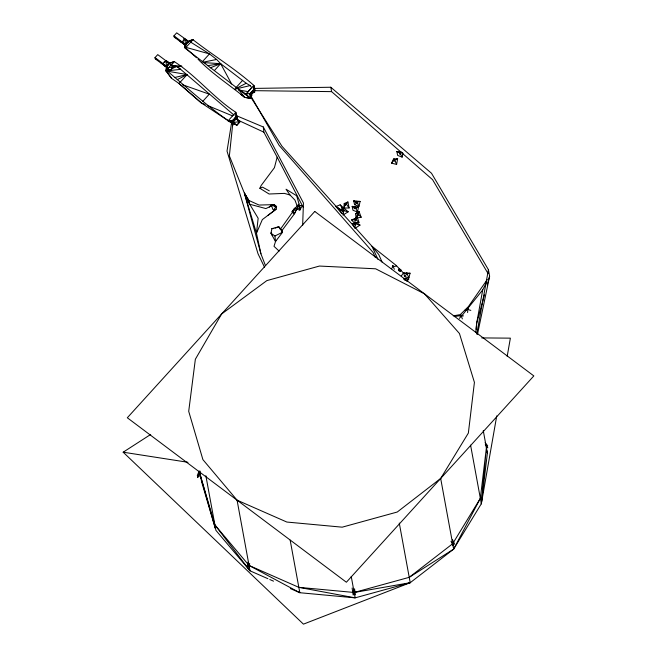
<?xml version="1.0" encoding="UTF-8"?>
<svg xmlns="http://www.w3.org/2000/svg" width="657" height="657" viewBox="0 0 657 657"><rect width="100%" height="100%" fill="white"/><g stroke="black" fill="none" stroke-linecap="round" stroke-linejoin="round"><path stroke-width="0.99" d="M354.944 227.634L355.314 222.969L356.57 224.218L359.995 225.096L354.829 228.496M299.847 210.084L299.896 205.444L302.319 205.559L299.847 210.084L299.715 207.513L298.787 205.707L298.319 205.781M354.328 223.01L355.412 220.497L355.453 218.477L356.102 219.118L357.342 217.483L358.977 222.37L354.328 223.01L351.594 219.939L357.342 217.483M302.639 225.474L303.452 202.988L263.326 126.99L236.807 115.846L231.806 121.356L227.018 151.085L258.053 253.865L264.599 267.366M197.979 59.114C211.874 73.641 229.071 84.556 244.626 97.343L250.555 98.394L250.793 94.148L253.273 90.765L254.3 90.641L253.93 90.37M236.536 119.163L235.962 117.496L232.923 120.699L233.276 120.962L235.485 118.022L235.847 112.29C213.402 97.688 196.55 75.949 174.179 61.544L168.972 63.474L166.303 66.727L166.073 70.964L171.502 78.282L179 83.513L201.329 102.935L231.346 122.76M244.626 97.351L238.171 88.999L245.932 94.041L251.344 93.22L253.454 90.896L253.799 85.377C234.804 68.492 212.975 55.278 192.961 39.699C189.076 40.299 185.331 42.976 184.617 46.984L185.175 48.265L250.555 98.394L244.626 97.343L240.979 94.501M343.833 208.031L344.211 203.53L347.898 201.962L349.122 207.957L343.833 208.031L345.886 203.506L346.494 203.974L347.898 201.962M476.136 329.329L476.662 323.236L482.706 289.926L486.394 282.6M475.849 332.113L476.662 323.236L484.488 294.812M351.224 576.403L354.172 592.483L409.229 577.322L453.642 549.129L481.335 503.747L486.402 447.68L480.349 498.367L453.642 549.129L410.214 582.702L303.435 624.15L123.163 452.197L150.699 434.449M231.806 121.356L232.562 125.479L229.367 155.906L244.412 193.215L249.709 204.237L258.152 218.255L256.476 233.227L260.919 253.807L265.338 265.305M470.576 445.126L481.335 503.747L487.387 453.059L483.265 430.606M236.315 117.759L233.547 120.477L233.194 120.215L236.134 117.628L237.185 117.8L232.176 123.311C208.671 107.649 187.918 88.317 166.311 70.209L166.862 65.79L166.073 70.964L171.502 78.282M356.636 213.566L359.092 211.628L358.049 213.418L357.58 212.466L358.615 214.593L355.979 218.165L357.236 215.266L357.58 212.466L355.708 213.812L355.979 218.165L361.153 217.237L359.092 211.628L355.708 213.812M467.62 312.568L467.858 308.691L469.114 309.94L470.831 310.383M161.359 62.456L161.236 63.31L163.24 63.943L166.632 66.505M161.573 62.62L161.45 63.474L163.24 63.943L165.613 66.595L166.591 66.3L169.301 63.31C166.5 57.89 160.152 63.606 165.4 66.439L166.303 66.168M180.314 40.685L180.19 41.539L182.194 42.171L185.545 44.52L188.255 41.522M180.527 40.841L180.404 41.695L182.194 42.171L184.568 44.824L185.545 44.52L184.872 38.993L182.161 41.982L184.354 44.66L185.258 44.389M345.344 205.493L345.886 203.506L349.122 207.957M185.808 44.019L185.175 48.265L192.961 39.699L187.918 41.695L185.717 44.635L173.974 35.839L176.692 32.85L188.575 41.301M343.126 214.223L343.496 211.751L342.667 208.754L340.154 204.844L335.932 206.487L341.714 213.492M274.158 204.639L265.871 208.573L249.709 204.237L248.831 200.434L244.412 193.215L256.476 233.227L262.34 219.594L276.137 209.189L276.589 206.462L274.158 204.639L259.039 205.05L248.831 200.434L244.412 193.232L260.919 253.807M247.944 562.22L247.27 566.194L249.118 565.776L249.011 567.5L249.676 563.525M481.335 503.747L496.741 415.897M507.188 356.324L510.374 338.15L481.737 337.912M396.606 164.447L397.641 158.707L393.551 158.978L391.605 163.158L396.606 164.447L394.323 159.224L391.605 163.158M476.736 334.134L488.422 269.698L431.509 173.259L330.791 87.25L254.735 88.408L249.734 93.918L250.153 96.185L281.968 146.248L372.018 246.301L378.793 254.563L382.054 262.069M271.875 228.661L270.98 233.325L275.488 241.521L282.551 232.258L282.198 230.812L278.806 226.747L271.875 228.661L273.353 228.57M398.7 270.783L400.992 270.553L400.606 269.526L399.259 268.976L398.388 269.731L400.121 271.308L400.992 270.553L400.606 269.526L400.121 271.308M401.394 152.005L396.828 151.512L397.657 155.405L402.117 157.146L400.565 154.198L399.489 153.828L399.867 152.013L400.836 152.925L402.421 152.449M477.499 334.282L489.613 276.195L488.422 269.698M357.449 212.014L358.533 206.98L352.16 206.372L352.99 210.289L357.449 212.014L355.223 207.037L354.821 208.663L352.16 206.372M402.117 157.146L402.996 153.196M359.001 206.339L360.102 201.42L353.729 200.837L354.55 204.68L359.001 206.339L356.776 201.362L356.151 201.896L353.729 200.837L357.523 203.793L357.794 202.52L356.776 201.362L356.414 203.259L354.55 204.68M408.917 277.919L410.058 273.205L403.751 272.959L404.531 276.581L408.917 277.919L406.667 272.786L406.092 273.616L403.751 272.959M354.821 208.663L355.223 207.037L356.193 207.949L358.533 206.98M263.326 126.99L263.859 132.172L277.155 157.171L274.429 167.683L261.199 185.438L259.86 188.288L269.083 194.004L284.382 193.388L289.992 194.981L294.952 200.098L297.095 205.781L280.202 229.507M487.19 285.015L489.613 276.195M275.841 240.519L274.002 246.326L279.118 251.097M294.049 213.936L293.482 211.455L294.541 208.228L296.8 208.343L294.968 212.925M164.357 62.16L164.595 62.571L164.751 62.119M183.311 40.381L183.549 40.8L183.705 40.348M199.211 470.913L197.289 475.512L198.907 476.391L200.442 472.712M200.155 471.143L197.47 477.582L198.907 476.391M289.992 194.981L286.05 189.232L296.677 195.761L299.083 204.113L294.361 213.952L281.656 230.993M235.789 118.408L240.117 121.57L236.807 125.273L233.112 122.859L232.816 121.274L235.485 118.022M251.344 93.22L253.643 91.044L253.273 90.765L251.163 93.089L250.982 94.296L253.972 90.863L251.261 93.844L251.311 92.694M251.483 93.163L250.958 94.058L251.188 95.396L251.647 95.183M351.594 219.939L354.698 219.75L355.453 218.477L356.562 220.317L358.977 222.37M440.675 478.46L468.359 433.07L474.42 382.382L459.448 333.51L424.529 293.851L375.664 268.803L319.442 266.052L266.841 280.613L221.606 313.997L195.359 359.248L188.707 411.331L202.906 459.621L237.07 500.166L286.846 522.052L342.19 527.177L397.247 512.025L440.675 478.46L453.642 549.129M480.349 498.367L452.657 543.758L409.229 577.322M232.956 121.225L233.596 120.19M185.438 45.087L185.635 46.187L185.438 45.087L186.145 43.838L185.759 44.865M232.923 120.699L232.997 121.414L233.703 120.165M233.522 122.481L233.317 121.2L234.056 120.436L233.334 119.829M251.672 93.039L251.114 93.926L251.672 95.487L251.442 94.838M251.475 95.24L251.303 94.074L252.042 93.31L251.5 92.9M166.804 66.636L167.691 65.733M401.304 276.096L403.341 272.942L396.27 265.51L372.018 246.301L377.874 259.252M273.78 209.821L276.039 206.561L273.353 204.861L272.236 205.518L276.039 206.561L274.552 205.641L271.275 205.041L269.313 207.103M353.589 589.543L354.18 593.567L353.154 595.053L352.127 588.007M392.295 266.463L392.87 265.642L393.839 266.553L396.261 266.052M487.322 279.488L468.367 306.63L460.278 314.621L453.264 315.853M294.541 208.228L292.078 211.636L293.153 213.197M354 226.985L352.349 223.971L354.616 223.955L355.314 222.969L355.724 223.602L356.776 222.526L359.995 225.096M297.687 207.242L298.787 205.707L299.896 205.444M234.081 115.172L180.65 69.355L177.012 66.505L172.068 65.634L177.004 66.513L181.866 66.209L171.075 65.462L174.179 61.544L168.972 63.474L167.034 65.922L169.621 63.072M482.706 289.926L462.388 315.048L454.677 316.633M391.317 268.77L392.492 267.448L392.87 265.642L394.348 269.296M404.531 276.581L406.289 274.601L406.667 272.786L407.636 273.698L410.058 273.205M406.732 281.418L408.711 279.2L405.96 278.305L403.71 278.88M459.35 318.39L460.532 317.068L460.902 315.261L461.871 316.173L463.489 315.836M171.526 67.367L173.497 66.932L170.188 70.636L167.313 68.755L170.188 70.636L173.497 66.932L170.565 64.723M185.717 44.635L188.428 41.654M184.617 46.984L185.865 45.612M166.311 70.209L174.179 61.544M167.954 68.903L166.073 70.964L187.138 74.553L179 83.513L201.329 102.935L205.099 104.504M201.683 62.481L209.468 53.915L216.638 59.467L220.645 63.672L246.219 83.25L250.128 85.574L251.943 88.013M214.552 70.381L220.645 63.672L231.634 83.997M202.652 101.482L209.287 94.181L182.786 84.843M235.855 87.8L242.638 80.335M254.678 89.13L253.799 85.377L245.932 94.041L250.555 98.394M253.61 90.584C250.539 90.937 256.665 93.212 253.939 91.224M251.073 93.705L254.111 90.502L254.366 92.202L254.645 91.758M252.042 93.31L252.198 93.146M253.388 91.742L253.766 91.274M254.111 91.356L253.832 91.799L253.651 90.806L253.011 91.241M250.153 96.185L255.154 90.674L331.596 91.627L432.561 179.665L488.061 273.567M254.358 91.766L254.719 92.136L254.382 91.881M251.631 95.068L251.344 95.52L250.621 94.879M254.538 92.333L254.341 91.651M234.278 119.204L235.641 117.71L235.994 117.981L233.276 120.962M233.104 120.831L235.814 117.841M234.056 120.436L234.188 120.198M235.411 118.942L235.986 118.654M233.145 121.923L232.849 122.251L236.807 125.273L240.117 121.57L238.121 121.98M236.159 118.597L235.855 118.933L235.674 117.94L234.845 118.17M233.325 122.235L233.851 122.448L232.972 121.783M240.117 121.57L233.202 122.514L233.457 121.956M234.853 118.244L236.389 119.336L236.495 118.753L236.364 119.221M233.309 122.128L233.826 122.333M232.562 125.479L234.442 123.417M250.654 88.909L247.336 92.555M297.095 205.781L299.083 204.113M267.81 215.529L276.137 209.189M293.712 210.445L292.078 211.636L293.482 211.455M169.342 63.524L168.726 64.279M188.296 41.744L187.656 42.179L188.477 41.876M253.832 90.945L253.183 91.38L253.824 90.945L254.013 91.939M235.206 118.515L235.855 118.071L236.035 119.065M235.387 118.646L236.027 118.211L235.674 117.94M253.372 91.52L254.021 91.093L253.651 90.806M253.257 91.208L254.004 90.707L254.366 92.202M298.032 208.606L299.715 207.513M190.448 41.325L192.961 39.699L190.456 41.038M343.003 215.053L348.202 211.792L340.154 204.844M235.378 118.235L236.003 117.874L236.389 119.336M177.218 79.669L187.138 74.553L174.434 77.583M246.219 83.25L234.492 89.295L250.128 85.574M272.162 235.132L271.16 232.726L270.98 233.325L274.954 235.97L282.551 232.258L278.806 226.747L275.037 228.168M357.236 215.266L358.615 214.593L361.153 217.237M397.641 158.707L395.235 159.848L394.323 159.224L394.134 159.98L393.551 158.978M346.494 203.974L345.5 204.434L344.211 203.53M405.96 278.305L404.145 279.135L405.55 280.523L404.154 279.209M259.86 188.288L262.529 187.163L269.321 190.859M406.338 280.194L408.711 279.2M168.808 69.847L166.073 70.964L180.65 69.346L177.004 66.513L171.543 68.73M210.215 67.868L220.645 63.672L203.678 62.604M340.416 209.526L343.496 211.751L335.932 206.487L340.416 209.526L342.667 208.754L344.769 210.905L348.202 211.792M352.349 223.971L356.776 222.526M187.278 41.834L188.255 41.539L183.574 38.763M399.275 523.079L410.214 582.702L355.158 597.854L299.822 592.721L290.427 588.598M464.975 310.17L467.152 309.677L467.858 308.691L468.269 309.324M203.678 62.078L216.638 59.467M354.172 592.483L410.214 582.702M207.711 65.659L220.645 63.672M167.51 67.696L173.497 66.932M252.313 91.857L254.308 91.602M356.151 201.896L360.102 201.42M244.864 94.066L246.81 93.852M233.375 120.346L228.061 120.855L235.847 112.29L236.963 116.88M393.6 160.94L394.898 160.932M400.836 152.925L399.292 152.843L396.828 151.512M354.649 207.858L356.193 207.949M232.816 121.274L228.061 120.855L232.2 122.128M215.324 528.343L200.689 476.629L214.896 524.918L249.052 565.463L298.836 587.35L353.162 592.384M398.388 269.731L398.98 269.797L399.259 268.976L400.573 269.715M123.163 452.197L187.976 462.29M238.507 89.976L248.535 91.693M298.836 587.35L355.158 597.854L354.337 593.378M295.781 209.066L299.132 209.887M185.57 47.255L209.468 53.915L190.481 42.015M457.986 315.426L460.327 316.083L460.902 315.261L462.38 318.916M207.932 105.678L232.463 115.846M267.884 578.686L250.038 570.834L215.882 530.298L205.855 475.701M269.764 579.507L273.517 581.158M263.859 132.172L237.571 119.976L236.807 115.846M249.052 565.463L299.822 592.721L290.164 540.136M233.112 122.859L236.799 125.216M173.505 66.989L170.565 64.739M237.169 119.689L240.125 121.627L236.339 118.736M185.767 45.719L174.195 37.038L173.974 35.839L175.362 37.909M251.828 95.314L250.793 95.01M251.294 95.002L251.327 95.405M236.011 118.769L235.658 118.498M166.812 67.499L155.241 58.81L155.019 57.611L157.737 54.621L169.481 63.442L166.763 66.431L155.019 57.611L156.407 59.688M167.248 68.377L170.179 70.578M233.317 121.2L232.964 120.929L233.202 122.514M233.703 122.621L233.136 121.06M185.356 47.657L196.492 57.767M354.18 593.567L355.429 594.815L354.542 588.779M354.698 219.75L355.412 220.497M341.607 207.563L344.769 210.905M184.872 38.993L186.687 41.169M167.732 62.949L165.95 60.961L167.576 62.826M184.904 39.182L185.988 40.43M485.088 442.654L487.658 445.75L486.221 446.941L487.839 447.828L485.268 444.723M214.896 524.918L250.038 570.834L237.07 500.166M183.278 43.058L184.354 44.66M354.616 223.955L355.297 225.055M249.734 93.918L279.151 145.386L373.176 252.543L375.188 257.24M277.155 157.171L303.189 207.284M244.412 193.215L249.709 204.237M452.476 539.611L454.619 544.119L452.714 544.062L453.133 545.753L450.989 541.245M271.275 205.041L272.992 209.698M400.565 154.198L399.867 152.013L399.489 153.828M215.307 528.359L201.674 482L199.769 471.603M330.791 87.25L331.596 91.627M254.735 88.408L255.154 90.674M254.3 90.641L254.546 92.005M250.793 94.148L250.99 95.257M165.917 60.764L166.591 66.3M274.954 235.97L275.488 241.521M253.799 85.377L254.045 89.475M164.554 62.062L164.595 62.571L164.554 62.062M183.508 40.291L183.549 40.8L183.508 40.291M314.777 211.455L127.318 417.77L346.379 582.233L533.837 375.919L314.777 211.455M487.387 453.059L486.492 450.127L487.387 453.059"/></g></svg>
